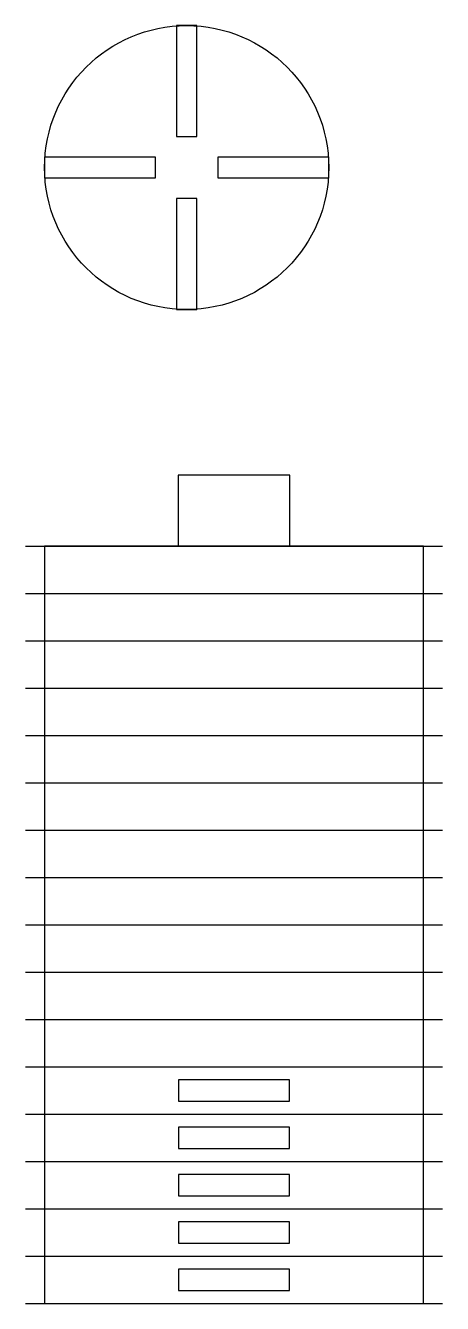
# Model space of a CAD drawing. Header units: inches. Extents: x 3.26 to 5.46, y -0.02 to 6.73.
import ezdxf

# ---------------------------------------------------------------- set-up
doc = ezdxf.new("R2010")
doc.units = ezdxf.units.IN
doc.header["$MEASUREMENT"] = 0
for name, color, linetype, true_color in [('Default', 178, 'Continuous', 0x000000), ('Layer 01', 230, 'Continuous', 0xfb0280), ('Layer 02', 192, 'Continuous', 0x7d26cd)]:
    doc.layers.add(name, color=color, linetype=linetype, true_color=true_color)

msp = doc.modelspace()

# ---------------------------------------------------------------- linework, layer by layer
at = {"layer": 'Default'}
for points in [[(4.0622, 3.9801), (4.6532, 3.9801), (4.6532, 4.3551), (4.0622, 4.3551)], [(3.3577, -0.0199), (5.3577, -0.0199), (5.3577, 3.9801), (3.3577, 3.9801)], [(4.0647, 1.0486), (4.6507, 1.0486), (4.6507, 1.1616), (4.0647, 1.1616)], [(4.0647, 0.7986), (4.6507, 0.7986), (4.6507, 0.9116), (4.0647, 0.9116)], [(4.0647, 0.5486), (4.6507, 0.5486), (4.6507, 0.6616), (4.0647, 0.6616)], [(4.0647, 0.2986), (4.6507, 0.2986), (4.6507, 0.4116), (4.0647, 0.4116)], [(4.0647, 0.0486), (4.6507, 0.0486), (4.6507, 0.1616), (4.0647, 0.1616)]]:
    msp.add_lwpolyline(points, close=True, dxfattribs=at)
at = {"layer": 'Layer 01'}
for points in [[(4.1617, 6.1441), (4.1617, 6.7301), (4.0537, 6.7301), (4.0537, 6.1441)], [(3.9437, 6.0341), (3.3577, 6.0341), (3.3577, 5.9261), (3.9437, 5.9261)], [(4.2717, 5.9261), (4.8577, 5.9261), (4.8577, 6.0341), (4.2717, 6.0341)], [(4.0537, 5.8161), (4.0537, 5.2301), (4.1617, 5.2301), (4.1617, 5.8161)]]:
    msp.add_lwpolyline(points, close=True, dxfattribs=at)
msp.add_circle((4.1077, 5.9801), 0.75, dxfattribs=at)
at = {"layer": 'Layer 02'}
for p, q in [((3.2577, 3.9801), (5.4577, 3.9801)), ((3.2577, 3.7301), (5.4577, 3.7301)), ((3.2577, 3.4801), (5.4577, 3.4801)), ((3.2577, 3.2301), (5.4577, 3.2301)), ((3.2577, 2.9801), (5.4577, 2.9801)), ((3.2577, 2.7301), (5.4577, 2.7301)), ((3.2577, 2.4801), (5.4577, 2.4801)), ((3.2577, 2.2301), (5.4577, 2.2301)), ((3.2577, 1.9801), (5.4577, 1.9801)), ((3.2577, 1.7301), (5.4577, 1.7301)), ((3.2577, 1.4801), (5.4577, 1.4801)), ((3.2577, 1.2301), (5.4577, 1.2301)), ((3.2577, 0.9801), (5.4577, 0.9801)), ((3.2577, 0.7301), (5.4577, 0.7301)), ((3.2577, 0.4801), (5.4577, 0.4801)), ((3.2577, 0.2301), (5.4577, 0.2301)), ((3.2577, -0.0199), (5.4577, -0.0199))]:
    msp.add_line(p, q, dxfattribs=at)

doc.saveas('drawing.dxf')
